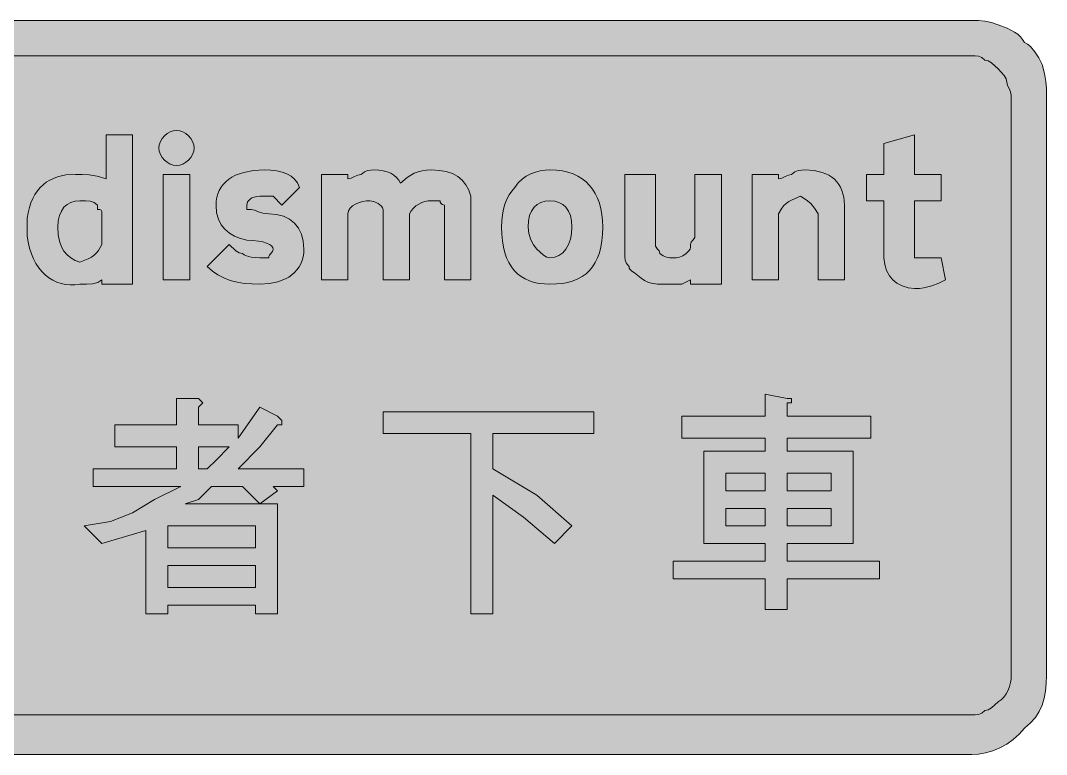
# Model space of a CAD drawing. Header units: metres. Extents: x 11 to 555, y 35 to 236.
# Drawn here: x 274.5 to 554.7, y 35.3 to 235.7 of the extents above; entities that cross this region are included whole.
import ezdxf

# ---------------------------------------------------------------- set-up
doc = ezdxf.new("R2010")
doc.units = ezdxf.units.M
doc.layers.add('FILL_BLACK_000000', color=7, linetype='Continuous', true_color=0x000000)
doc.layers.add('FILL_WHITE_FFFFFF', color=7, linetype='Continuous', true_color=0xffffff)

msp = doc.modelspace()

# ---------------------------------------------------------------- hatches: boundary and pattern name
at = {"layer": 'FILL_BLACK_000000', "true_color": 0x000000}
h = msp.add_hatch(color=7, dxfattribs=at)
h.dxf.hatch_style = 1
h.paths.add_polyline_path([(534.27, 235.68), (536.07, 235.66), (537.87, 235.53), (539.67, 235.17), (541.47, 234.48), (543.95, 233.56), (545.97, 232.53), (546.81, 231.94), (547.55, 231.27), (548.16, 230.53), (548.67, 229.68), (549.52, 229.18), (550.26, 228.57), (551.52, 227.13), (552.55, 225.46), (553.47, 223.68), (554.16, 221.19), (554.52, 219.03), (554.65, 217.1), (554.67, 215.28), (554.67, 56.88), (554.61, 54.69), (554.41, 52.6), (554.04, 50.64), (553.47, 48.78), (552.68, 47.04), (551.63, 45.4), (550.31, 43.89), (548.67, 42.48), (547.21, 40.79), (545.58, 39.33), (543.8, 38.09), (541.92, 37.08), (539.99, 36.29), (538.04, 35.73), (536.12, 35.39), (534.27, 35.28), (31.47, 35.28), (29.67, 35.39), (27.87, 35.73), (26.07, 36.29), (24.27, 37.08), (22.47, 38.09), (20.67, 39.33), (18.87, 40.79), (17.07, 42.48), (15.78, 43.89), (14.61, 45.4), (13.59, 47.04), (12.72, 48.78), (12.02, 50.64), (11.5, 52.6), (11.18, 54.69), (11.07, 56.88), (11.07, 215.28), (11.18, 217.13), (11.5, 219.05), (12.02, 221), (12.72, 222.93), (13.59, 224.81), (14.61, 226.59), (15.78, 228.22), (17.07, 229.68), (18.87, 231.32), (20.67, 232.64), (22.47, 233.69), (24.27, 234.48), (26.07, 235.05), (27.87, 235.42), (29.67, 235.62), (31.47, 235.68), (534.27, 235.68)])
h = msp.add_hatch(color=7, dxfattribs=at)
h.dxf.hatch_style = 1
h.paths.add_polyline_path([(321.76, 199.98), (321.46, 199.12), (320.98, 198.31), (320.37, 197.58), (319.64, 196.97), (318.83, 196.49), (317.97, 196.19), (317.07, 196.08), (316.17, 196.19), (315.31, 196.49), (314.5, 196.97), (313.77, 197.58), (313.16, 198.31), (312.68, 199.12), (312.38, 199.98), (312.27, 200.88), (312.38, 201.78), (312.68, 202.64), (313.16, 203.45), (313.77, 204.18), (314.5, 204.79), (315.31, 205.27), (316.17, 205.57), (317.07, 205.68), (317.97, 205.57), (318.83, 205.27), (319.64, 204.79), (320.37, 204.18), (320.98, 203.45), (321.46, 202.64), (321.76, 201.78), (321.87, 200.88), (321.76, 199.98)])
h = msp.add_hatch(color=7, dxfattribs=at)
h.dxf.hatch_style = 1
h.paths.add_polyline_path([(305.07, 204.48), (305.07, 163.68), (296.67, 163.68), (296.67, 164.88), (296.17, 164.48), (295.56, 164.19), (294.12, 163.83), (292.45, 163.7), (290.67, 163.68), (289.33, 163.53), (288.03, 163.51), (286.77, 163.63), (285.55, 163.89), (284.38, 164.28), (283.27, 164.8), (282.21, 165.45), (281.22, 166.23), (280.3, 167.14), (279.46, 168.17), (278.69, 169.32), (278.01, 170.6), (277.43, 171.99), (276.94, 173.51), (276.55, 175.14), (276.27, 176.88), (276.27, 178.08), (276.27, 180.48), (276.27, 181.68), (276.54, 183.2), (276.89, 184.61), (277.32, 185.91), (277.83, 187.1), (278.41, 188.19), (279.08, 189.17), (279.81, 190.05), (280.62, 190.83), (281.5, 191.51), (282.45, 192.1), (283.46, 192.59), (284.54, 192.99), (285.68, 193.29), (286.88, 193.51), (289.47, 193.68), (291.29, 193.66), (293.22, 193.53), (295.38, 193.17), (297.87, 192.48), (297.87, 204.48), (305.07, 204.48)])
h.paths.add_polyline_path([(296.67, 182.88), (296.65, 183.57), (296.52, 183.93), (296.16, 184.06), (295.47, 184.08), (295.47, 185.28), (294.55, 185.97), (293.52, 186.33), (292.26, 186.46), (290.67, 186.48), (289.38, 186.37), (288.21, 186.03), (287.19, 185.47), (286.32, 184.68), (285.62, 183.67), (285.1, 182.43), (284.78, 180.97), (284.67, 179.28), (284.78, 177.19), (285.1, 175.42), (285.62, 173.92), (286.32, 172.68), (287.19, 171.66), (288.21, 170.84), (289.38, 170.19), (290.67, 169.68), (292.96, 170.6), (293.83, 171.09), (294.57, 171.63), (295.19, 172.22), (295.73, 172.89), (296.67, 174.48), (296.67, 181.68), (296.67, 182.88)], flags=16)
h = msp.add_hatch(color=7, dxfattribs=at)
h.dxf.hatch_style = 1
h.paths.add_polyline_path([(525.87, 193.68), (525.87, 186.48), (518.67, 186.48), (518.67, 173.28), (518.67, 170.88), (521.07, 170.88), (523.47, 170.88), (525.87, 170.88), (527.07, 164.88), (525.25, 164), (523.32, 163.23), (521.16, 162.69), (519.97, 162.53), (518.67, 162.48), (516.89, 162.69), (515.22, 163.23), (513.78, 164), (512.67, 164.88), (511.79, 165.99), (511.02, 167.43), (510.48, 169.1), (510.27, 170.88), (510.27, 186.48), (505.47, 186.48), (505.47, 193.68), (510.27, 193.68), (510.27, 202.08), (518.67, 204.48), (518.67, 193.68), (525.87, 193.68)])
h = msp.add_hatch(color=7, dxfattribs=at)
h.dxf.hatch_style = 1
h.paths.add_polyline_path([(313.47, 164.88), (313.47, 193.68), (320.67, 193.68), (320.67, 164.88), (313.47, 164.88)])
h = msp.add_hatch(color=7, dxfattribs=at)
h.dxf.hatch_style = 1
h.paths.add_polyline_path([(351.81, 172.18), (351.65, 171.14), (351.38, 170.17), (351.01, 169.25), (350.54, 168.39), (349.97, 167.61), (349.31, 166.88), (348.57, 166.23), (347.74, 165.65), (346.83, 165.14), (344.78, 164.34), (342.45, 163.85), (339.87, 163.68), (337.68, 163.74), (335.6, 163.92), (333.63, 164.25), (331.77, 164.73), (330.03, 165.38), (328.4, 166.21), (326.88, 167.24), (325.47, 168.48), (331.47, 174.48), (333.27, 172.83), (334.17, 172.29), (335.07, 172.08), (335.57, 171.68), (336.16, 171.39), (337.47, 171.03), (339.87, 170.88), (342.27, 170.88), (342.32, 171.28), (342.46, 171.59), (342.87, 172.08), (343.28, 172.57), (343.42, 172.88), (343.47, 173.28), (343.36, 173.73), (343.02, 174.16), (342.46, 174.57), (341.67, 174.93), (340.66, 175.24), (339.42, 175.47), (337.96, 175.63), (336.27, 175.68), (334.53, 176.19), (332.93, 176.84), (331.5, 177.66), (330.27, 178.68), (329.26, 179.92), (328.51, 181.42), (328.03, 183.19), (327.87, 185.28), (327.93, 186.38), (328.09, 187.42), (328.37, 188.39), (328.75, 189.31), (329.24, 190.17), (329.83, 190.95), (330.53, 191.68), (331.32, 192.33), (332.21, 192.91), (333.2, 193.42), (334.29, 193.86), (335.46, 194.22), (338.09, 194.71), (341.07, 194.88), (342.81, 194.82), (344.43, 194.64), (345.9, 194.31), (347.22, 193.83), (348.37, 193.18), (349.34, 192.35), (350.11, 191.32), (350.67, 190.08), (345.87, 185.28), (343.47, 187.68), (339.87, 187.68), (339.03, 187.63), (338.3, 187.47), (337.68, 187.24), (337.17, 186.93), (336.78, 186.57), (336.5, 186.16), (336.33, 185.73), (336.27, 185.28), (336.27, 184.08), (337.47, 184.08), (338.39, 183.89), (339.42, 183.48), (340.68, 183.07), (342.27, 182.88), (344.41, 182.71), (346.3, 182.22), (347.94, 181.42), (349.32, 180.33), (350.41, 178.95), (351.21, 177.31), (351.7, 175.42), (351.87, 173.28), (351.81, 172.18)])
h = msp.add_hatch(color=7, dxfattribs=at)
h.dxf.hatch_style = 1
h.paths.add_polyline_path([(385.77, 186.42), (384.89, 186.25), (384.03, 185.97), (383.22, 185.58), (382.46, 185.07), (381.78, 184.45), (381.17, 183.72), (380.67, 182.88), (380.67, 164.88), (373.47, 164.88), (373.47, 184.08), (373.36, 184.53), (373.08, 184.96), (372.12, 185.73), (370.94, 186.27), (369.87, 186.48), (368.92, 186.42), (367.92, 186.25), (366.92, 185.97), (365.97, 185.58), (365.14, 185.07), (364.47, 184.45), (364.03, 183.72), (363.87, 182.88), (363.87, 164.88), (356.67, 164.88), (356.67, 193.68), (363.87, 193.68), (363.87, 192.48), (364.77, 192.67), (365.67, 193.08), (366.57, 193.49), (367.47, 193.68), (368.37, 194.37), (369.27, 194.73), (370.17, 194.86), (371.07, 194.88), (372.36, 194.82), (373.55, 194.65), (374.61, 194.37), (375.57, 193.98), (376.41, 193.47), (377.15, 192.85), (377.76, 192.12), (378.27, 191.28), (380.09, 192.85), (381.03, 193.47), (382.02, 193.98), (383.06, 194.37), (384.18, 194.65), (385.37, 194.82), (386.67, 194.88), (388.81, 194.77), (390.72, 194.43), (392.41, 193.87), (393.87, 193.08), (395.11, 192.07), (396.12, 190.83), (396.91, 189.37), (397.47, 187.68), (397.47, 186.48), (397.47, 185.28), (397.47, 164.88), (390.27, 164.88), (390.27, 184.08), (390.27, 185.28), (389.67, 185.43), (389.26, 185.79), (389.12, 186.08), (389.07, 186.48), (386.67, 186.48), (385.77, 186.42)])
h = msp.add_hatch(color=7, dxfattribs=at)
h.dxf.hatch_style = 1
h.paths.add_polyline_path([(433.25, 175.51), (432.96, 173.83), (432.57, 172.29), (432.06, 170.88), (431.45, 169.6), (430.71, 168.45), (429.87, 167.43), (428.91, 166.54), (427.85, 165.77), (426.66, 165.12), (425.37, 164.6), (423.96, 164.19), (422.45, 163.91), (420.81, 163.74), (419.07, 163.68), (417.54, 163.74), (416.09, 163.91), (414.73, 164.19), (413.46, 164.6), (412.29, 165.12), (411.2, 165.77), (410.21, 166.54), (409.32, 167.43), (408.53, 168.45), (407.83, 169.6), (407.24, 170.88), (406.75, 172.29), (406.37, 173.83), (406.09, 175.51), (405.93, 177.33), (405.87, 179.28), (405.93, 181.02), (406.1, 182.65), (406.38, 184.17), (406.77, 185.58), (407.28, 186.87), (407.9, 188.05), (408.63, 189.12), (409.47, 190.08), (410.42, 191.32), (411.48, 192.35), (412.61, 193.18), (413.82, 193.83), (415.08, 194.31), (416.39, 194.64), (417.72, 194.82), (419.07, 194.88), (420.81, 194.81), (422.45, 194.6), (423.96, 194.26), (425.37, 193.79), (426.66, 193.2), (427.85, 192.48), (428.91, 191.64), (429.87, 190.68), (430.71, 189.61), (431.45, 188.43), (432.06, 187.15), (432.57, 185.77), (432.96, 184.28), (433.25, 182.71), (433.41, 181.04), (433.47, 179.28), (433.41, 177.33), (433.25, 175.51)])
h.paths.add_polyline_path([(424.64, 182.43), (424.12, 183.67), (423.42, 184.68), (422.55, 185.47), (421.53, 186.03), (420.36, 186.37), (419.07, 186.48), (417.78, 186.37), (416.61, 186.03), (415.59, 185.47), (414.72, 184.68), (414.02, 183.67), (413.5, 182.43), (413.18, 180.97), (413.07, 179.28), (413.28, 177.5), (413.82, 175.83), (414.59, 174.39), (415.47, 173.28), (417.27, 171.63), (418.17, 171.09), (419.07, 170.88), (420.36, 171.04), (421.53, 171.52), (422.55, 172.27), (423.42, 173.28), (424.12, 174.51), (424.64, 175.94), (424.96, 177.54), (425.07, 179.28), (424.96, 180.97), (424.64, 182.43)], flags=16)
h = msp.add_hatch(color=7, dxfattribs=at)
h.dxf.hatch_style = 1
h.paths.add_polyline_path([(465.87, 193.68), (465.87, 163.68), (457.47, 163.68), (457.47, 164.88), (455.07, 163.68), (450.27, 163.68), (448.47, 163.72), (446.67, 163.98), (445.77, 164.27), (444.87, 164.69), (443.97, 165.29), (443.07, 166.08), (442.19, 166.79), (441.42, 167.28), (440.88, 167.77), (440.72, 168.08), (440.67, 168.48), (439.98, 169.38), (439.62, 170.28), (439.49, 171.18), (439.47, 172.08), (439.47, 193.68), (447.87, 193.68), (447.87, 175.68), (447.87, 174.48), (447.92, 174.08), (448.06, 173.77), (448.47, 173.28), (448.88, 172.79), (449.02, 172.48), (449.07, 172.08), (449.97, 171.39), (450.87, 171.03), (451.77, 170.9), (452.67, 170.88), (453.57, 170.9), (454.47, 171.03), (455.37, 171.39), (456.27, 172.08), (456.96, 172.79), (457.32, 173.28), (457.45, 173.77), (457.47, 174.48), (457.52, 174.88), (457.66, 175.19), (458.07, 175.68), (458.48, 176.17), (458.62, 176.48), (458.67, 176.88), (458.67, 193.68), (465.87, 193.68)])
h = msp.add_hatch(color=7, dxfattribs=at)
h.dxf.hatch_style = 1
h.paths.add_polyline_path([(492.27, 164.88), (492.27, 181.68), (492.27, 182.88), (491.35, 184.47), (490.32, 185.73), (489.06, 186.76), (487.47, 187.68), (485.18, 186.76), (484.31, 186.27), (483.57, 185.73), (482.95, 185.14), (482.41, 184.47), (481.47, 182.88), (481.47, 164.88), (474.27, 164.88), (474.27, 193.68), (481.47, 193.68), (481.47, 192.48), (482.37, 192.67), (483.27, 193.08), (484.17, 193.49), (485.07, 193.68), (485.97, 194.37), (486.87, 194.73), (487.77, 194.86), (488.67, 194.88), (491.2, 194.71), (493.4, 194.22), (494.37, 193.86), (495.25, 193.42), (496.05, 192.91), (496.77, 192.33), (497.4, 191.68), (497.95, 190.95), (498.42, 190.17), (498.8, 189.31), (499.3, 187.42), (499.47, 185.28), (499.47, 184.08), (499.47, 164.88), (492.27, 164.88)])
h = msp.add_hatch(color=7, dxfattribs=at)
h.dxf.hatch_style = 1
h.paths.add_polyline_path([(338.67, 73.68), (338.67, 76.08), (314.67, 76.08), (314.67, 73.68), (308.67, 73.68), (308.67, 96.48), (296.67, 92.88), (291.87, 97.68), (299.07, 98.88), (305.07, 101.28), (311.07, 104.88), (318.27, 108.48), (294.27, 108.48), (294.27, 113.28), (317.07, 113.28), (317.07, 119.28), (300.27, 119.28), (300.27, 125.28), (317.07, 125.28), (317.07, 132.48), (320.67, 132.48), (323.07, 132.48), (324.27, 131.28), (323.07, 130.08), (323.07, 125.28), (333.87, 125.28), (333.87, 121.68), (339.87, 130.08), (344.67, 127.68), (345.87, 126.48), (345.87, 125.28), (344.67, 125.28), (339.87, 119.28), (333.87, 113.28), (351.87, 113.28), (351.87, 108.48), (343.47, 108.48), (344.67, 107.28), (339.87, 103.68), (344.67, 103.68), (344.67, 73.68), (338.67, 73.68)])
h.paths.add_polyline_path([(335.07, 108.48), (331.47, 108.48), (326.67, 108.48), (323.07, 104.88), (319.47, 103.68), (330.27, 103.68), (337.47, 103.68), (339.87, 103.68), (335.07, 108.48)], flags=16)
h.paths.add_polyline_path([(323.07, 119.28), (323.07, 113.28), (325.47, 113.28), (327.87, 115.68), (331.47, 119.28), (323.07, 119.28)], flags=16)
h.paths.add_polyline_path([(314.67, 97.68), (314.67, 91.68), (338.67, 91.68), (338.67, 97.68), (314.67, 97.68)], flags=16)
h.paths.add_polyline_path([(338.67, 86.88), (314.67, 86.88), (314.67, 80.88), (338.67, 80.88), (338.67, 86.88)], flags=16)
h = msp.add_hatch(color=7, dxfattribs=at)
h.dxf.hatch_style = 1
h.paths.add_polyline_path([(485.07, 131.28), (483.87, 131.28), (483.87, 130.08), (483.87, 127.68), (506.67, 127.68), (506.67, 121.68), (483.87, 121.68), (483.87, 118.08), (501.87, 118.08), (501.87, 92.88), (483.87, 92.88), (483.87, 88.08), (509.07, 88.08), (509.07, 83.28), (483.87, 83.28), (483.87, 74.88), (477.87, 74.88), (477.87, 83.28), (452.67, 83.28), (452.67, 88.08), (477.87, 88.08), (477.87, 92.88), (461.07, 92.88), (461.07, 118.08), (477.87, 118.08), (477.87, 121.68), (455.07, 121.68), (455.07, 127.68), (477.87, 127.68), (477.87, 133.68), (483.87, 132.48), (485.07, 132.48), (485.07, 131.28)])
h.paths.add_polyline_path([(477.87, 107.28), (477.87, 112.08), (467.07, 112.08), (467.07, 107.28), (477.87, 107.28)], flags=16)
h.paths.add_polyline_path([(467.07, 97.68), (477.87, 97.68), (477.87, 102.48), (467.07, 102.48), (467.07, 97.68)], flags=16)
h.paths.add_polyline_path([(483.87, 112.08), (483.87, 107.28), (495.87, 107.28), (495.87, 112.08), (483.87, 112.08)], flags=16)
h.paths.add_polyline_path([(495.87, 102.48), (483.87, 102.48), (483.87, 97.68), (495.87, 97.68), (495.87, 102.48)], flags=16)
h = msp.add_hatch(color=7, dxfattribs=at)
h.dxf.hatch_style = 1
h.paths.add_polyline_path([(431.07, 128.88), (431.07, 122.88), (403.47, 122.88), (403.47, 113.28), (415.47, 106.08), (425.07, 97.68), (420.27, 92.88), (411.87, 100.08), (403.47, 106.08), (403.47, 73.68), (397.47, 73.68), (397.47, 122.88), (373.47, 122.88), (373.47, 128.88), (431.07, 128.88)])
at = {"layer": 'FILL_WHITE_FFFFFF', "true_color": 0xffffff}
h = msp.add_hatch(color=7, dxfattribs=at)
h.dxf.hatch_style = 1
h.paths.add_polyline_path([(534.27, 226.08), (535.17, 226.06), (536.07, 225.93), (536.97, 225.57), (537.87, 224.88), (538.77, 224.67), (539.67, 224.13), (541.47, 222.48), (543.12, 220.68), (543.66, 219.78), (543.87, 218.88), (544.06, 217.98), (544.47, 217.08), (544.88, 216.18), (545.07, 215.28), (545.07, 56.88), (545.01, 55.93), (544.85, 54.91), (544.56, 53.86), (544.17, 52.83), (543.66, 51.85), (543.05, 50.97), (542.31, 50.24), (541.47, 49.68), (539.67, 48.03), (538.77, 47.49), (537.87, 47.28), (536.97, 46.59), (536.07, 46.23), (535.17, 46.1), (534.27, 46.08), (31.47, 46.08), (30.57, 46.14), (29.67, 46.3), (28.77, 46.59), (27.87, 46.98), (26.07, 48.1), (24.27, 49.68), (23.87, 49.73), (23.56, 49.89), (23.07, 50.43), (22.58, 51.2), (21.87, 52.08), (21.87, 56.88), (21.87, 215.28), (22.08, 217.25), (22.62, 219.33), (23.39, 221.19), (23.82, 221.92), (24.27, 222.48), (26.07, 224.05), (27.87, 225.18), (28.77, 225.57), (29.67, 225.85), (30.57, 226.02), (31.47, 226.08), (534.27, 226.08)])

# ---------------------------------------------------------------- linework, layer by layer
at = {"layer": 'FILL_BLACK_000000', "lineweight": 0, "true_color": 0x000000}
msp.add_lwpolyline([(31.47, 235.68), (534.27, 235.68), (536.07, 235.66), (537.87, 235.53), (539.67, 235.17), (541.47, 234.48), (543.95, 233.56), (545.97, 232.53), (546.81, 231.94), (547.55, 231.27), (548.16, 230.53), (548.67, 229.68), (549.52, 229.18), (550.26, 228.57), (551.52, 227.13), (552.55, 225.46), (553.47, 223.68), (554.16, 221.19), (554.52, 219.03), (554.65, 217.1), (554.67, 215.28), (554.67, 56.88), (554.61, 54.69), (554.41, 52.6), (554.04, 50.64), (553.47, 48.78), (552.68, 47.04), (551.63, 45.4), (550.31, 43.89), (548.67, 42.48), (547.21, 40.79), (545.58, 39.33), (543.8, 38.09), (541.92, 37.08), (539.99, 36.29), (538.04, 35.73), (536.12, 35.39), (534.27, 35.28), (31.47, 35.28)], dxfattribs=at)
for points in [[(321.76, 199.98), (321.46, 199.12), (320.98, 198.31), (320.37, 197.58), (319.64, 196.97), (318.83, 196.49), (317.97, 196.19), (317.07, 196.08), (316.17, 196.19), (315.31, 196.49), (314.5, 196.97), (313.77, 197.58), (313.16, 198.31), (312.68, 199.12), (312.38, 199.98), (312.27, 200.88), (312.38, 201.78), (312.68, 202.64), (313.16, 203.45), (313.77, 204.18), (314.5, 204.79), (315.31, 205.27), (316.17, 205.57), (317.07, 205.68), (317.97, 205.57), (318.83, 205.27), (319.64, 204.79), (320.37, 204.18), (320.98, 203.45), (321.46, 202.64), (321.76, 201.78), (321.87, 200.88)], [(305.07, 204.48), (305.07, 163.68), (296.67, 163.68), (296.67, 164.88), (296.17, 164.48), (295.56, 164.19), (294.12, 163.83), (292.45, 163.7), (290.67, 163.68), (289.33, 163.53), (288.03, 163.51), (286.77, 163.63), (285.55, 163.89), (284.38, 164.28), (283.27, 164.8), (282.21, 165.45), (281.22, 166.23), (280.3, 167.14), (279.46, 168.17), (278.69, 169.32), (278.01, 170.6), (277.43, 171.99), (276.94, 173.51), (276.55, 175.14), (276.27, 176.88), (276.27, 178.08), (276.27, 180.48), (276.27, 181.68), (276.54, 183.2), (276.89, 184.61), (277.32, 185.91), (277.83, 187.1), (278.41, 188.19), (279.08, 189.17), (279.81, 190.05), (280.62, 190.83), (281.5, 191.51), (282.45, 192.1), (283.46, 192.59), (284.54, 192.99), (285.68, 193.29), (286.88, 193.51), (289.47, 193.68), (291.29, 193.66), (293.22, 193.53), (295.38, 193.17), (297.87, 192.48), (297.87, 204.48)], [(525.87, 193.68), (525.87, 186.48), (518.67, 186.48), (518.67, 173.28), (518.67, 170.88), (521.07, 170.88), (523.47, 170.88), (525.87, 170.88), (527.07, 164.88), (525.25, 164), (523.32, 163.23), (521.16, 162.69), (519.97, 162.53), (518.67, 162.48), (516.89, 162.69), (515.22, 163.23), (513.78, 164), (512.67, 164.88), (511.79, 165.99), (511.02, 167.43), (510.48, 169.1), (510.27, 170.88), (510.27, 186.48), (505.47, 186.48), (505.47, 193.68), (510.27, 193.68), (510.27, 202.08), (518.67, 204.48), (518.67, 193.68)], [(313.47, 164.88), (313.47, 193.68), (320.67, 193.68), (320.67, 164.88)], [(351.81, 172.18), (351.65, 171.14), (351.38, 170.17), (351.01, 169.25), (350.54, 168.39), (349.97, 167.61), (349.31, 166.88), (348.57, 166.23), (347.74, 165.65), (346.83, 165.14), (344.78, 164.34), (342.45, 163.85), (339.87, 163.68), (337.68, 163.74), (335.6, 163.92), (333.63, 164.25), (331.77, 164.73), (330.03, 165.38), (328.4, 166.21), (326.88, 167.24), (325.47, 168.48), (331.47, 174.48), (333.27, 172.83), (334.17, 172.29), (335.07, 172.08), (335.57, 171.68), (336.16, 171.39), (337.47, 171.03), (339.87, 170.88), (342.27, 170.88), (342.32, 171.28), (342.46, 171.59), (342.87, 172.08), (343.28, 172.57), (343.42, 172.88), (343.47, 173.28), (343.36, 173.73), (343.02, 174.16), (342.46, 174.57), (341.67, 174.93), (340.66, 175.24), (339.42, 175.47), (337.96, 175.63), (336.27, 175.68), (334.53, 176.19), (332.93, 176.84), (331.5, 177.66), (330.27, 178.68), (329.26, 179.92), (328.51, 181.42), (328.03, 183.19), (327.87, 185.28), (327.93, 186.38), (328.09, 187.42), (328.37, 188.39), (328.75, 189.31), (329.24, 190.17), (329.83, 190.95), (330.53, 191.68), (331.32, 192.33), (332.21, 192.91), (333.2, 193.42), (334.29, 193.86), (335.46, 194.22), (338.09, 194.71), (341.07, 194.88), (342.81, 194.82), (344.43, 194.64), (345.9, 194.31), (347.22, 193.83), (348.37, 193.18), (349.34, 192.35), (350.11, 191.32), (350.67, 190.08), (345.87, 185.28), (343.47, 187.68), (339.87, 187.68), (339.03, 187.63), (338.3, 187.47), (337.68, 187.24), (337.17, 186.93), (336.78, 186.57), (336.5, 186.16), (336.33, 185.73), (336.27, 185.28), (336.27, 184.08), (337.47, 184.08), (338.39, 183.89), (339.42, 183.48), (340.68, 183.07), (342.27, 182.88), (344.41, 182.71), (346.3, 182.22), (347.94, 181.42), (349.32, 180.33), (350.41, 178.95), (351.21, 177.31), (351.7, 175.42), (351.87, 173.28)], [(385.77, 186.42), (384.89, 186.25), (384.03, 185.97), (383.22, 185.58), (382.46, 185.07), (381.78, 184.45), (381.17, 183.72), (380.67, 182.88), (380.67, 164.88), (373.47, 164.88), (373.47, 184.08), (373.36, 184.53), (373.08, 184.96), (372.12, 185.73), (370.94, 186.27), (369.87, 186.48), (368.92, 186.42), (367.92, 186.25), (366.92, 185.97), (365.97, 185.58), (365.14, 185.07), (364.47, 184.45), (364.03, 183.72), (363.87, 182.88), (363.87, 164.88), (356.67, 164.88), (356.67, 193.68), (363.87, 193.68), (363.87, 192.48), (364.77, 192.67), (365.67, 193.08), (366.57, 193.49), (367.47, 193.68), (368.37, 194.37), (369.27, 194.73), (370.17, 194.86), (371.07, 194.88), (372.36, 194.82), (373.55, 194.65), (374.61, 194.37), (375.57, 193.98), (376.41, 193.47), (377.15, 192.85), (377.76, 192.12), (378.27, 191.28), (380.09, 192.85), (381.03, 193.47), (382.02, 193.98), (383.06, 194.37), (384.18, 194.65), (385.37, 194.82), (386.67, 194.88), (388.81, 194.77), (390.72, 194.43), (392.41, 193.87), (393.87, 193.08), (395.11, 192.07), (396.12, 190.83), (396.91, 189.37), (397.47, 187.68), (397.47, 186.48), (397.47, 185.28), (397.47, 164.88), (390.27, 164.88), (390.27, 184.08), (390.27, 185.28), (389.67, 185.43), (389.26, 185.79), (389.12, 186.08), (389.07, 186.48), (386.67, 186.48)], [(433.25, 175.51), (432.96, 173.83), (432.57, 172.29), (432.06, 170.88), (431.45, 169.6), (430.71, 168.45), (429.87, 167.43), (428.91, 166.54), (427.85, 165.77), (426.66, 165.12), (425.37, 164.6), (423.96, 164.19), (422.45, 163.91), (420.81, 163.74), (419.07, 163.68), (417.54, 163.74), (416.09, 163.91), (414.73, 164.19), (413.46, 164.6), (412.29, 165.12), (411.2, 165.77), (410.21, 166.54), (409.32, 167.43), (408.53, 168.45), (407.83, 169.6), (407.24, 170.88), (406.75, 172.29), (406.37, 173.83), (406.09, 175.51), (405.93, 177.33), (405.87, 179.28), (405.93, 181.02), (406.1, 182.65), (406.38, 184.17), (406.77, 185.58), (407.28, 186.87), (407.9, 188.05), (408.63, 189.12), (409.47, 190.08), (410.42, 191.32), (411.48, 192.35), (412.61, 193.18), (413.82, 193.83), (415.08, 194.31), (416.39, 194.64), (417.72, 194.82), (419.07, 194.88), (420.81, 194.81), (422.45, 194.6), (423.96, 194.26), (425.37, 193.79), (426.66, 193.2), (427.85, 192.48), (428.91, 191.64), (429.87, 190.68), (430.71, 189.61), (431.45, 188.43), (432.06, 187.15), (432.57, 185.77), (432.96, 184.28), (433.25, 182.71), (433.41, 181.04), (433.47, 179.28), (433.41, 177.33)], [(465.87, 193.68), (465.87, 163.68), (457.47, 163.68), (457.47, 164.88), (455.07, 163.68), (450.27, 163.68), (448.47, 163.72), (446.67, 163.98), (445.77, 164.27), (444.87, 164.69), (443.97, 165.29), (443.07, 166.08), (442.19, 166.79), (441.42, 167.28), (440.88, 167.77), (440.72, 168.08), (440.67, 168.48), (439.98, 169.38), (439.62, 170.28), (439.49, 171.18), (439.47, 172.08), (439.47, 193.68), (447.87, 193.68), (447.87, 175.68), (447.87, 174.48), (447.92, 174.08), (448.06, 173.77), (448.47, 173.28), (448.88, 172.79), (449.02, 172.48), (449.07, 172.08), (449.97, 171.39), (450.87, 171.03), (451.77, 170.9), (452.67, 170.88), (453.57, 170.9), (454.47, 171.03), (455.37, 171.39), (456.27, 172.08), (456.96, 172.79), (457.32, 173.28), (457.45, 173.77), (457.47, 174.48), (457.52, 174.88), (457.66, 175.19), (458.07, 175.68), (458.48, 176.17), (458.62, 176.48), (458.67, 176.88), (458.67, 193.68)], [(492.27, 164.88), (492.27, 181.68), (492.27, 182.88), (491.35, 184.47), (490.32, 185.73), (489.06, 186.76), (487.47, 187.68), (485.18, 186.76), (484.31, 186.27), (483.57, 185.73), (482.95, 185.14), (482.41, 184.47), (481.47, 182.88), (481.47, 164.88), (474.27, 164.88), (474.27, 193.68), (481.47, 193.68), (481.47, 192.48), (482.37, 192.67), (483.27, 193.08), (484.17, 193.49), (485.07, 193.68), (485.97, 194.37), (486.87, 194.73), (487.77, 194.86), (488.67, 194.88), (491.2, 194.71), (493.4, 194.22), (494.37, 193.86), (495.25, 193.42), (496.05, 192.91), (496.77, 192.33), (497.4, 191.68), (497.95, 190.95), (498.42, 190.17), (498.8, 189.31), (499.3, 187.42), (499.47, 185.28), (499.47, 184.08), (499.47, 164.88)], [(296.67, 182.88), (296.65, 183.57), (296.52, 183.93), (296.16, 184.06), (295.47, 184.08), (295.47, 185.28), (294.55, 185.97), (293.52, 186.33), (292.26, 186.46), (290.67, 186.48), (289.38, 186.37), (288.21, 186.03), (287.19, 185.47), (286.32, 184.68), (285.62, 183.67), (285.1, 182.43), (284.78, 180.97), (284.67, 179.28), (284.78, 177.19), (285.1, 175.42), (285.62, 173.92), (286.32, 172.68), (287.19, 171.66), (288.21, 170.84), (289.38, 170.19), (290.67, 169.68), (292.96, 170.6), (293.83, 171.09), (294.57, 171.63), (295.19, 172.22), (295.73, 172.89), (296.67, 174.48), (296.67, 181.68)], [(424.64, 182.43), (424.12, 183.67), (423.42, 184.68), (422.55, 185.47), (421.53, 186.03), (420.36, 186.37), (419.07, 186.48), (417.78, 186.37), (416.61, 186.03), (415.59, 185.47), (414.72, 184.68), (414.02, 183.67), (413.5, 182.43), (413.18, 180.97), (413.07, 179.28), (413.28, 177.5), (413.82, 175.83), (414.59, 174.39), (415.47, 173.28), (417.27, 171.63), (418.17, 171.09), (419.07, 170.88), (420.36, 171.04), (421.53, 171.52), (422.55, 172.27), (423.42, 173.28), (424.12, 174.51), (424.64, 175.94), (424.96, 177.54), (425.07, 179.28), (424.96, 180.97)], [(338.67, 73.68), (338.67, 76.08), (314.67, 76.08), (314.67, 73.68), (308.67, 73.68), (308.67, 96.48), (296.67, 92.88), (291.87, 97.68), (299.07, 98.88), (305.07, 101.28), (311.07, 104.88), (318.27, 108.48), (294.27, 108.48), (294.27, 113.28), (317.07, 113.28), (317.07, 119.28), (300.27, 119.28), (300.27, 125.28), (317.07, 125.28), (317.07, 132.48), (320.67, 132.48), (323.07, 132.48), (324.27, 131.28), (323.07, 130.08), (323.07, 125.28), (333.87, 125.28), (333.87, 121.68), (339.87, 130.08), (344.67, 127.68), (345.87, 126.48), (345.87, 125.28), (344.67, 125.28), (339.87, 119.28), (333.87, 113.28), (351.87, 113.28), (351.87, 108.48), (343.47, 108.48), (344.67, 107.28), (339.87, 103.68), (344.67, 103.68), (344.67, 73.68)], [(485.07, 131.28), (483.87, 131.28), (483.87, 130.08), (483.87, 127.68), (506.67, 127.68), (506.67, 121.68), (483.87, 121.68), (483.87, 118.08), (501.87, 118.08), (501.87, 92.88), (483.87, 92.88), (483.87, 88.08), (509.07, 88.08), (509.07, 83.28), (483.87, 83.28), (483.87, 74.88), (477.87, 74.88), (477.87, 83.28), (452.67, 83.28), (452.67, 88.08), (477.87, 88.08), (477.87, 92.88), (461.07, 92.88), (461.07, 118.08), (477.87, 118.08), (477.87, 121.68), (455.07, 121.68), (455.07, 127.68), (477.87, 127.68), (477.87, 133.68), (483.87, 132.48), (485.07, 132.48)], [(431.07, 128.88), (431.07, 122.88), (403.47, 122.88), (403.47, 113.28), (415.47, 106.08), (425.07, 97.68), (420.27, 92.88), (411.87, 100.08), (403.47, 106.08), (403.47, 73.68), (397.47, 73.68), (397.47, 122.88), (373.47, 122.88), (373.47, 128.88)], [(323.07, 119.28), (323.07, 113.28), (325.47, 113.28), (327.87, 115.68), (331.47, 119.28)], [(477.87, 107.28), (477.87, 112.08), (467.07, 112.08), (467.07, 107.28)], [(483.87, 112.08), (483.87, 107.28), (495.87, 107.28), (495.87, 112.08)], [(335.07, 108.48), (331.47, 108.48), (326.67, 108.48), (323.07, 104.88), (319.47, 103.68), (330.27, 103.68), (337.47, 103.68), (339.87, 103.68)], [(467.07, 97.68), (477.87, 97.68), (477.87, 102.48), (467.07, 102.48)], [(495.87, 102.48), (483.87, 102.48), (483.87, 97.68), (495.87, 97.68)], [(314.67, 97.68), (314.67, 91.68), (338.67, 91.68), (338.67, 97.68)], [(338.67, 86.88), (314.67, 86.88), (314.67, 80.88), (338.67, 80.88)]]:
    msp.add_lwpolyline(points, close=True, dxfattribs=at)
at = {"layer": 'FILL_WHITE_FFFFFF', "lineweight": 0, "true_color": 0x000000}
msp.add_lwpolyline([(31.47, 226.08), (534.27, 226.08), (535.17, 226.06), (536.07, 225.93), (536.97, 225.57), (537.87, 224.88), (538.77, 224.67), (539.67, 224.13), (541.47, 222.48), (543.12, 220.68), (543.66, 219.78), (543.87, 218.88), (544.06, 217.98), (544.47, 217.08), (544.88, 216.18), (545.07, 215.28), (545.07, 56.88), (545.01, 55.93), (544.85, 54.91), (544.56, 53.86), (544.17, 52.83), (543.66, 51.85), (543.05, 50.97), (542.31, 50.24), (541.47, 49.68), (539.67, 48.03), (538.77, 47.49), (537.87, 47.28), (536.97, 46.59), (536.07, 46.23), (535.17, 46.1), (534.27, 46.08), (31.47, 46.08)], dxfattribs=at)

doc.saveas('drawing.dxf')
